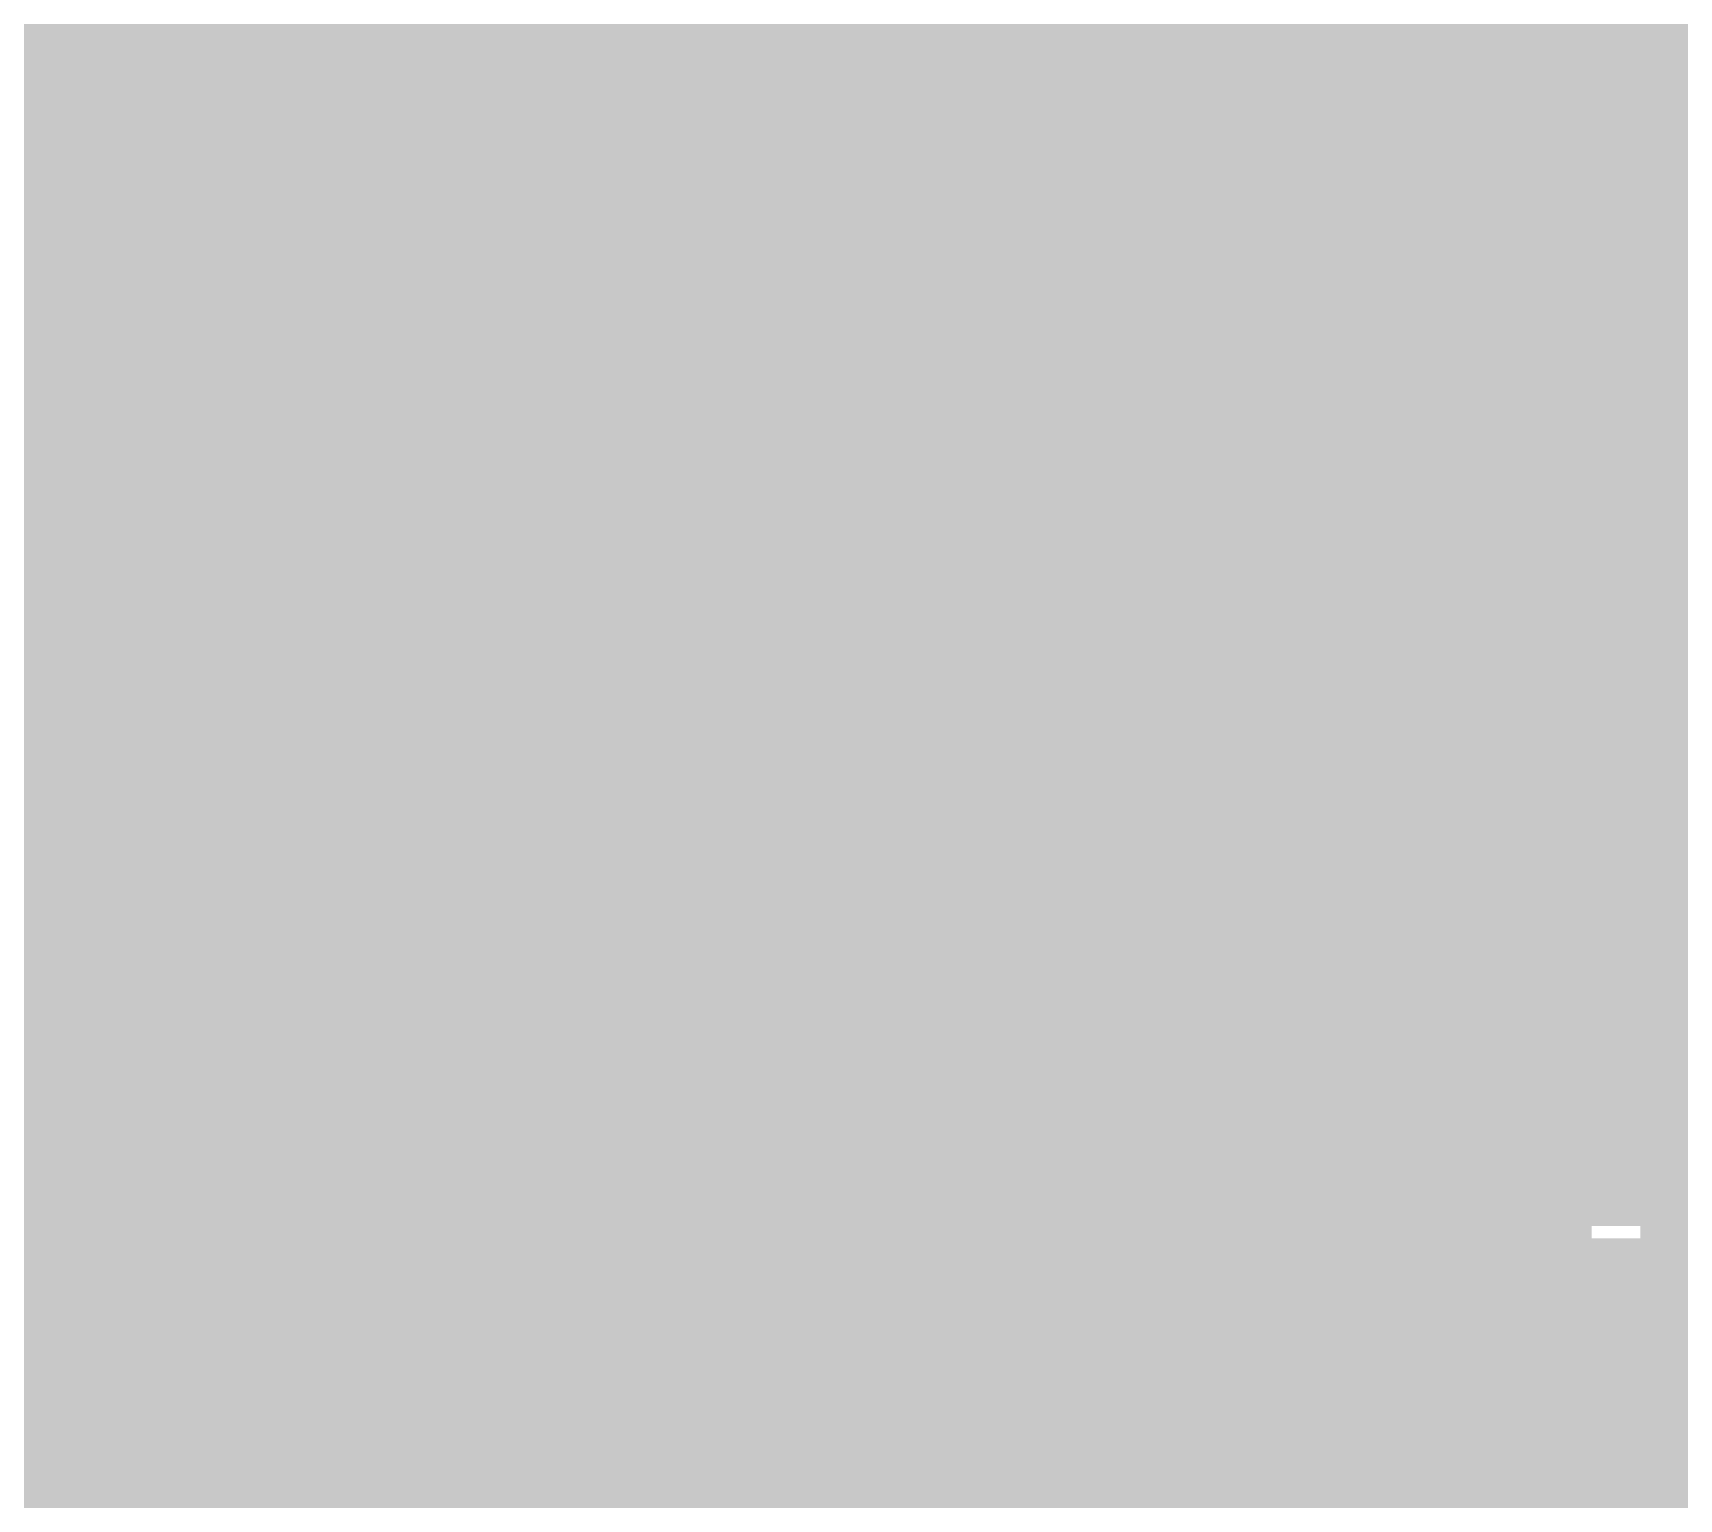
# Model space of a CAD drawing. Extents: x -72 to 72, y -47 to 50.
# Drawn here: x -6.36 to 0.33, y 30.41 to 36.37 of the extents above; entities that cross this region are included whole.
import ezdxf

# ---------------------------------------------------------------- set-up
doc = ezdxf.new("R2010")
doc.units = 0
doc.header["$MEASUREMENT"] = 0
doc.layers.get('0').update_dxf_attribs({"linetype": 'CONTINUOUS'})
for name, color, linetype in [('22-303-0_BOT', 7, 'CONTINUOUS'), ('22-303-0_DRD', 7, 'CONTINUOUS'), ('22-303-0_GND', 6, 'CONTINUOUS'), ('22-303-0_IN1', 4, 'CONTINUOUS'), ('22-303-0_IN2', 3, 'CONTINUOUS'), ('22-303-0_PWR', 5, 'CONTINUOUS'), ('22-303-0_SMB', 10, 'CONTINUOUS'), ('22-303-0_SMT', 14, 'CONTINUOUS'), ('22-303-0_SPB', 9, 'CONTINUOUS'), ('22-303-0_SPT', 12, 'CONTINUOUS'), ('22-303-0_SSB', 11, 'CONTINUOUS'), ('22-303-0_TOP', 8, 'CONTINUOUS'), ('THRUHOLE_TAP', 7, 'CONTINUOUS')]:
    doc.layers.add(name, color=color, linetype=linetype)

# ---------------------------------------------------------------- blocks, each defined once
blk = doc.blocks.new('ROUND_44')
at = {"const_width": 0.29972}
blk.add_lwpolyline([(-0.14986, 0, 1), (0.14986, 0, 1)], format="xyb", close=True, dxfattribs=at)
blk = doc.blocks.new('ROUND_48')
at = {"const_width": 0.29972}
blk.add_lwpolyline([(-0.14986, 0, 1), (0.14986, 0, 1)], format="xyb", close=True, dxfattribs=at)
blk = doc.blocks.new('OBLONG_60')
at = {"const_width": 0.29972}
blk.add_lwpolyline([(0.59944, 0), (-0.59944, 0)], dxfattribs=at)
at = {"const_width": 0.14986}
for points in [[(-0.67437, 0, 1), (-0.52451, 0, 1)], [(0.52451, 0, 1), (0.67437, 0, 1)]]:
    blk.add_lwpolyline(points, format="xyb", close=True, dxfattribs=at)
blk = doc.blocks.new('ROUND_81')
at = {"const_width": 0.0635}
blk.add_lwpolyline([(-0.03175, 0, 1), (0.03175, 0, 1)], format="xyb", close=True, dxfattribs=at)
blk = doc.blocks.new('ROUND_53')
at = {"const_width": 0.29972}
blk.add_lwpolyline([(-0.14986, 0, 1), (0.14986, 0, 1)], format="xyb", close=True, dxfattribs=at)
blk = doc.blocks.new('ROUND_82')
at = {"const_width": 0.50038}
blk.add_lwpolyline([(-0.25019, 0, 1), (0.25019, 0, 1)], format="xyb", close=True, dxfattribs=at)
blk = doc.blocks.new('RECTANGLE_32')
blk.add_solid([(2.16027, 1.49987), (2.16027, -1.49987), (-2.16027, 1.49987), (-2.16027, -1.49987)])
blk = doc.blocks.new('RECTANGLE_33')
blk.add_solid([(0.22479, 0.82423), (0.22479, -0.82423), (-0.22479, 0.82423), (-0.22479, -0.82423)])
blk = doc.blocks.new('ROUND_95')
at = {"const_width": 0.10033}
blk.add_lwpolyline([(-0.050164, 0, 1), (0.050164, 0, 1)], format="xyb", close=True, dxfattribs=at)

msp = doc.modelspace()

# ---------------------------------------------------------------- linework, layer by layer
at = {"layer": '22-303-0_BOT'}
for points, const_width in [([(-5.588, 49.403), (-5.588, 25.46604)], 0.254), ([(-5.3594, 49.403), (-5.3594, 25.69464)], 0.254), ([(-3.7592, 40.0558), (-3.7592, 30.35046)], 0.254), ([(-3.5306, 40.0558), (-3.5306, 30.43936)], 0.254), ([(-3.302, 40.0558), (-3.302, 30.54604)], 0.254), ([(-3.0734, 40.0558), (-3.0734, 30.77464)], 0.254), ([(-2.8448, 39.39286), (-2.8448, 30.97276)], 0.254), ([(0.3556, 39.25316), (0.3556, 31.70428)], 0.254), ([(-2.6162, 39.116), (-2.6162, 31.0134)], 0.254), ([(-1.9304, 39.1287), (-1.9304, 31.0134)], 0.254), ([(-1.7018, 39.1287), (-1.7018, 31.0134)], 0.254), ([(-1.4732, 39.1287), (-1.4732, 31.0134)], 0.254), ([(-1.2446, 39.1287), (-1.2446, 31.0134)], 0.254), ([(-1.016, 39.1287), (-1.016, 31.0134)], 0.254), ([(-0.7874, 39.1287), (-0.7874, 31.0134)], 0.254), ([(-0.5588, 39.1287), (-0.5588, 31.0134)], 0.254), ([(-0.3302, 39.1287), (-0.3302, 31.51886)], 0.254), ([(-0.1016, 39.1287), (-0.1016, 31.68142)], 0.254), ([(0.127, 39.13886), (0.127, 31.70428)], 0.254), ([(-2.3876, 39.0271), (-2.3876, 31.0134)], 0.254), ([(-2.159, 39.03218), (-2.159, 31.0134)], 0.254), ([(-3.9878, 38.70706), (-3.9878, 30.07614)], 0.254), ([(-5.1308, 38.63086), (-5.1308, 25.92324)], 0.254), ([(-5.8166, 38.54196), (-5.8166, 25.21458)], 0.254), ([(-6.2738, 38.38702), (-6.2738, 25.27046)], 0.254), ([(-6.0452, 38.40988), (-6.0452, 24.99614)], 0.254), ([(-4.2164, 38.37178), (-4.2164, 26.5684)], 0.254), ([(-4.9022, 38.354), (-4.9022, 26.15184)], 0.254), ([(-4.6736, 38.2651), (-4.6736, 26.38044)], 0.254), ([(-4.445, 38.27018), (-4.445, 26.54808)], 0.254), ([(23.114, 36.4236), (-23.368, 36.4236)], 0.254), ([(23.114, 36.195), (-23.368, 36.195)], 0.254), ([(23.114, 35.9664), (-23.368, 35.9664)], 0.254), ([(23.114, 35.7378), (-23.368, 35.7378)], 0.254), ([(23.114, 35.5092), (-23.368, 35.5092)], 0.254), ([(23.114, 35.2806), (-23.368, 35.2806)], 0.254), ([(23.114, 35.052), (-23.368, 35.052)], 0.254), ([(23.114, 34.8234), (-23.368, 34.8234)], 0.254), ([(23.114, 34.5948), (-23.368, 34.5948)], 0.254), ([(23.114, 34.3662), (-23.368, 34.3662)], 0.254), ([(23.114, 34.1376), (-23.368, 34.1376)], 0.254), ([(23.114, 33.909), (-23.368, 33.909)], 0.254), ([(23.114, 33.6804), (-23.368, 33.6804)], 0.254), ([(23.114, 33.4518), (-23.368, 33.4518)], 0.254), ([(23.114, 33.2232), (-23.368, 33.2232)], 0.254), ([(23.114, 32.9946), (-23.368, 32.9946)], 0.254), ([(20.1041, 32.766), (-23.368, 32.766)], 0.254), ([(5.17652, 32.5374), (-12.66952, 32.5374)], 0.254), ([(4.02082, 32.3088), (-7.06882, 32.3088)], 0.254), ([(2.13106, 32.0802), (-6.92404, 32.0802)], 0.254), ([(1.79578, 31.8516), (-6.88848, 31.8516)], 0.254), ([(1.23444, 31.70428), (0.03556, 31.70428)], 0.254), ([(-0.22352, 31.623), (-6.51002, 31.623)], 0.254), ([(-0.39624, 31.3944), (-6.33984, 31.3944)], 0.254), ([(-0.4191, 31.24962), (0.635, 31.24962)], 0.254), ([(-0.41148, 31.1658), (-6.3246, 31.1658)], 0.254), ([(-0.35306, 31.0134), (-2.667, 31.0134)], 0.254), ([(-2.90322, 30.9372), (-6.4389, 30.9372)], 0.254), ([(-2.95402, 30.89402), (-3.39852, 30.44952)], 0.254), ([(-3.13944, 30.7086), (-6.32968, 30.7086)], 0.254), ([(-3.429, 29.845), (-2.667, 30.607), (0.62738, 30.607), (0.635, 30.59938)], 0.2032), ([(-3.36804, 30.48), (-6.33222, 30.48)], 0.254), ([(-3.39852, 30.44952), (-3.42877, 30.44723)], 0.254)]:
    msp.add_lwpolyline(points, dxfattribs=dict(at, const_width=const_width))
at = {"layer": '22-303-0_BOT', "const_width": 0.254}
for points in [[(-6.31698, 31.24962, 0.4142136), (-6.77164, 31.70428)], [(0.03556, 31.70428, 0.4142136), (-0.4191, 31.24962)], [(-6.4516, 30.9245, 0.2009595), (-6.31543, 31.24962)], [(-0.4191, 31.24962, 0.1373971), (-0.35296, 31.01346)], [(-2.667, 31.0134, 0.1989124), (-2.95437, 30.89437)], [(-2.667, 31.0134, 0.1989124), (-2.95437, 30.89437)], [(-6.31698, 30.59938, 0.2009584), (-6.45269, 30.92339)], [(-6.4516, 30.27426, 0.2009595), (-6.31543, 30.59938)], [(-3.429, 30.44952, 0.4142136), (-4.03352, 29.845)]]:
    msp.add_lwpolyline(points, format="xyb", dxfattribs=at)
at = {"layer": '22-303-0_DRD', "const_width": 0.254}
for points in [[(-4.318, 35.941), (-5.588, 34.671)], [(-4.318, 34.671), (-5.588, 35.941)], [(-3.175, 35.941), (-4.445, 34.671)], [(-3.175, 34.671), (-4.445, 35.941)], [(-2.032, 35.941), (-3.302, 34.671)], [(-2.032, 34.671), (-3.302, 35.941)], [(-0.889, 35.941), (-2.159, 34.671)], [(-0.889, 34.671), (-2.159, 35.941)], [(-1.397, 33.655), (-2.667, 34.925), (-3.937, 33.655)], [(-3.81, 34.925), (-5.08, 33.655)], [(-3.81, 33.655), (-5.08, 34.925)], [(-2.667, 33.655), (-3.937, 34.925)], [(-1.397, 34.925), (-2.667, 33.655)], [(0.635, 34.925), (-0.635, 33.655)], [(0.635, 33.655), (-0.635, 34.925)], [(0.635, 34.925), (-0.635, 33.655)], [(0.635, 33.655), (-0.635, 34.925)], [(-4.318, 33.909), (-5.588, 32.639)], [(-4.318, 32.639), (-5.588, 33.909)], [(-3.175, 33.909), (-4.445, 32.639)], [(-3.175, 32.639), (-4.445, 33.909)], [(-2.032, 33.909), (-3.302, 32.639)], [(-2.032, 32.639), (-3.302, 33.909)], [(-0.889, 33.909), (-2.159, 32.639)], [(-0.889, 32.639), (-2.159, 33.909)], [(-2.794, 30.48), (-4.064, 29.21)], [(-2.794, 29.21), (-4.064, 30.48)], [(-0.635, 30.48), (-1.905, 29.21)], [(-0.635, 29.21), (-1.905, 30.48)], [(-0.635, 30.48), (-1.905, 29.21)], [(-0.635, 29.21), (-1.905, 30.48)]]:
    msp.add_lwpolyline(points, dxfattribs=at)
at = {"layer": '22-303-0_IN1'}
for points, const_width in [([(-5.5118, 38.989), (-5.5118, 35.53714)], 0.254), ([(-5.2832, 38.989), (-5.2832, 35.81146)], 0.254), ([(-3.9116, 38.989), (-3.9116, 35.90036)], 0.254), ([(-3.683, 38.989), (-3.683, 35.89782)], 0.254), ([(-3.4544, 38.989), (-3.4544, 35.79368)], 0.254), ([(-3.2258, 38.989), (-3.2258, 35.53714)], 0.254), ([(-2.9972, 38.989), (-2.9972, 35.81146)], 0.254), ([(-2.7686, 38.989), (-2.7686, 35.90036)], 0.254), ([(-2.54, 38.989), (-2.54, 35.89782)], 0.254), ([(-2.3114, 38.989), (-2.3114, 35.79368)], 0.254), ([(-2.0828, 38.989), (-2.0828, 35.53714)], 0.254), ([(-1.8542, 38.989), (-1.8542, 35.81146)], 0.254), ([(-1.6256, 38.989), (-1.6256, 35.90036)], 0.254), ([(-1.397, 38.989), (-1.397, 35.89782)], 0.254), ([(-1.1684, 38.989), (-1.1684, 35.79368)], 0.254), ([(-0.9398, 38.989), (-0.9398, 35.46094)], 0.254), ([(-0.7112, 38.989), (-0.7112, 31.6484)], 0.254), ([(-0.4826, 38.989), (-0.4826, 34.65322)], 0.254), ([(-0.254, 38.989), (-0.254, 34.83864)], 0.254), ([(-0.0254, 38.989), (-0.0254, 34.89452)], 0.254), ([(0.2032, 38.989), (0.2032, 34.85896)], 0.254), ([(0.4318, 38.989), (0.4318, 34.71164)], 0.254), ([(-5.7404, 38.62578), (-5.7404, 32.47644)], 0.254), ([(-5.0546, 38.49878), (-5.0546, 35.90036)], 0.254), ([(-5.969, 38.44036), (-5.969, 32.70504)], 0.254), ([(-4.1402, 38.43782), (-4.1402, 35.81146)], 0.254), ([(-6.4262, 38.42004), (-6.4262, 33.16224)], 0.254), ([(-6.1976, 38.38448), (-6.1976, 32.93364)], 0.254), ([(-4.826, 38.31336), (-4.826, 35.89782)], 0.254), ([(-4.5974, 38.25748), (-4.5974, 35.79368)], 0.254), ([(-4.3688, 38.29304), (-4.3688, 35.53714)], 0.254), ([(13.8684, 36.2966), (-9.4996, 36.2966)], 0.254), ([(14.097, 36.068), (-9.4996, 36.068)], 0.254), ([(-5.23748, 35.8394), (-9.4996, 35.8394)], 0.254), ([(-4.09448, 35.8394), (-4.66852, 35.8394)], 0.254), ([(-2.95148, 35.8394), (-3.52552, 35.8394)], 0.254), ([(-1.80848, 35.8394), (-2.38252, 35.8394)], 0.254), ([(9.36752, 35.8394), (-1.23952, 35.8394)], 0.254), ([(-5.4737, 35.6108), (-9.4996, 35.6108)], 0.254), ([(-4.3307, 35.6108), (-4.42976, 35.6108)], 0.254), ([(-3.1877, 35.6108), (-3.28676, 35.6108)], 0.254), ([(-2.0447, 35.6108), (-2.14376, 35.6108)], 0.254), ([(9.12876, 35.6108), (-1.00076, 35.6108)], 0.254), ([(-5.55244, 35.3822), (-9.4996, 35.3822)], 0.254), ([(9.05256, 35.3822), (-0.92456, 35.3822)], 0.254), ([(-5.5372, 35.1536), (-9.4996, 35.1536)], 0.254), ([(9.0678, 35.1536), (-0.9398, 35.1536)], 0.254), ([(-0.9398, 35.15106), (-0.9398, 33.42894)], 0.254), ([(-5.5118, 35.07486), (-5.5118, 33.50514)], 0.254), ([(-5.4229, 34.925), (-9.4996, 34.925)], 0.254), ([(9.1821, 34.925), (-1.0541, 34.925)], 0.254), ([(-5.2832, 34.798), (-5.2832, 33.77946)], 0.254), ([(-1.1684, 34.81578), (-1.1684, 33.76168)], 0.254), ([(-4.89204, 34.6964), (-9.4996, 34.6964)], 0.254), ([(-5.0546, 34.7091), (-5.0546, 33.86836)], 0.254), ([(-0.44704, 34.6964), (-1.58496, 34.6964)], 0.254), ([(-1.397, 34.71418), (-1.397, 33.86582)], 0.254), ([(9.71296, 34.6964), (0.44704, 34.6964)], 0.254), ([(-5.02158, 34.4678), (-9.4996, 34.4678)], 0.254), ([(-0.57658, 34.4678), (-1.45288, 34.4678)], 0.254), ([(-5.04698, 34.2392), (-9.4996, 34.2392)], 0.254), ([(-0.60198, 34.2392), (-1.43002, 34.2392)], 0.254), ([(-4.98094, 34.0106), (-9.4996, 34.0106)], 0.254), ([(-0.53594, 34.0106), (-1.49606, 34.0106)], 0.254), ([(-0.4826, 33.92678), (-0.4826, 31.6484)], 0.254), ([(0.4318, 33.86582), (0.4318, 31.73984)], 0.254), ([(-5.28066, 33.782), (-9.4996, 33.782)], 0.254), ([(-0.32766, 33.782), (-1.19634, 33.782)], 0.254), ([(9.32434, 33.782), (0.32766, 33.782)], 0.254), ([(-0.254, 33.74136), (-0.254, 31.6484)], 0.254), ([(-0.0254, 33.68548), (-0.0254, 31.6484)], 0.254), ([(0.2032, 33.72104), (0.2032, 31.6484)], 0.254), ([(-5.48894, 33.5534), (-9.4996, 33.5534)], 0.254), ([(9.11606, 33.5534), (-0.98806, 33.5534)], 0.254), ([(-5.55498, 33.3248), (-9.4996, 33.3248)], 0.254), ([(9.05002, 33.3248), (-0.92202, 33.3248)], 0.254), ([(-6.4389, 33.17494), (-4.91236, 31.6484)], 0.254), ([(-5.52958, 33.0962), (-6.36016, 33.0962)], 0.254), ([(9.07288, 33.0962), (-0.94488, 33.0962)], 0.254), ([(-0.9398, 33.11906), (-0.9398, 31.6484)], 0.254), ([(-5.5118, 33.04286), (-5.5118, 32.24784)], 0.254), ([(-4.3688, 33.04286), (-4.3688, 31.6484)], 0.254), ([(-3.2258, 33.04286), (-3.2258, 31.6484)], 0.254), ([(-2.0828, 33.04286), (-2.0828, 31.6484)], 0.254), ([(4.445, 31.877), (2.921, 31.877), (2.667, 32.131), (1.397, 32.131), (0.508, 31.242), (-5.08, 31.242), (-6.731, 32.893), (-8.509, 32.893), (-9.652, 31.75), (-9.652, 30.099), (-8.636, 29.083)], 0.2032), ([(-5.40004, 32.8676), (-6.13156, 32.8676)], 0.254), ([(-4.25704, 32.8676), (-4.50596, 32.8676)], 0.254), ([(-3.11404, 32.8676), (-3.36296, 32.8676)], 0.254), ([(-1.97104, 32.8676), (-2.21996, 32.8676)], 0.254), ([(9.20496, 32.8676), (-1.07696, 32.8676)], 0.254), ([(-5.2832, 32.766), (-5.2832, 32.01924)], 0.254), ([(-4.5974, 32.78378), (-4.5974, 31.6484)], 0.254), ([(-4.1402, 32.766), (-4.1402, 31.6484)], 0.254), ([(-3.4544, 32.78378), (-3.4544, 31.6484)], 0.254), ([(-2.9972, 32.766), (-2.9972, 31.6484)], 0.254), ([(-2.3114, 32.78378), (-2.3114, 31.6484)], 0.254), ([(-1.8542, 32.766), (-1.8542, 31.6484)], 0.254), ([(-1.1684, 32.78378), (-1.1684, 31.6484)], 0.254), ([(-5.0546, 32.6771), (-5.0546, 31.79064)], 0.254), ([(-4.826, 32.68218), (-4.826, 31.6484)], 0.254), ([(-3.9116, 32.6771), (-3.9116, 31.6484)], 0.254), ([(-3.683, 32.68218), (-3.683, 31.6484)], 0.254), ([(-2.7686, 32.6771), (-2.7686, 31.6484)], 0.254), ([(-2.54, 32.68218), (-2.54, 31.6484)], 0.254), ([(-1.6256, 32.6771), (-1.6256, 31.6484)], 0.254), ([(-1.397, 32.68218), (-1.397, 31.6484)], 0.254), ([(16.44396, 32.639), (-5.90296, 32.639)], 0.254), ([(5.461, 32.004), (3.302, 29.845), (0.254, 29.845), (-0.762, 30.861), (-5.461, 30.861), (-7.112, 32.512), (-8.255, 32.512), (-9.271, 31.496), (-9.271, 30.607), (-8.636, 29.972)], 0.2032), ([(1.10236, 32.4104), (-5.67436, 32.4104)], 0.254), ([(1.10998, 32.41802), (0.34036, 31.6484)], 0.254), ([(0.87376, 32.1818), (-5.44576, 32.1818)], 0.254), ([(0.64516, 31.9532), (-5.21716, 31.9532)], 0.254), ([(-7.493, 31.877), (-7.493, 30.607), (-7.366, 30.48), (-1.016, 30.48), (0.127, 29.337), (3.302, 29.337), (3.429, 29.21)], 0.2032), ([(0.41656, 31.7246), (-4.98856, 31.7246)], 0.254), ([(0.34036, 31.6484), (-4.91236, 31.6484)], 0.254), ([(3.429, 29.21), (3.302, 29.337), (0.127, 29.337), (-1.016, 30.48), (-7.366, 30.48), (-7.366, 21.463), (-11.684, 17.145), (-19.558, 17.145), (-21.717, 14.986)], 0.2032)]:
    msp.add_lwpolyline(points, dxfattribs=dict(at, const_width=const_width))
at = {"layer": '22-303-0_IN1', "const_width": 0.254}
for points in [[(-4.953, 35.91052, 0.4142136), (-5.55752, 35.306)], [(-4.3815, 35.50158, 0.3206216), (-4.953, 35.91052)], [(-3.81, 35.91052, 0.3206225), (-4.3815, 35.50158)], [(-3.2385, 35.50158, 0.3206216), (-3.81, 35.91052)], [(-2.667, 35.91052, 0.3206225), (-3.2385, 35.50158)], [(-2.0955, 35.50158, 0.3206216), (-2.667, 35.91052)], [(-1.524, 35.91052, 0.3206225), (-2.0955, 35.50158)], [(-0.91948, 35.306, 0.4142136), (-1.524, 35.91052)], [(-5.55752, 35.306, 0.4142136), (-4.953, 34.70148)], [(-1.524, 34.70148, 0.4142136), (-0.91948, 35.306)], [(0, 34.89452, 0.4142136), (-0.60452, 34.29)], [(0.60452, 34.29, 0.4142136), (0, 34.89452)], [(-4.88442, 34.70402, 0.1911911), (-5.04874, 34.29)], [(-4.953, 34.70148, 0.0283667), (-4.88457, 34.70536)], [(-1.59258, 34.70402, 0.0283664), (-1.524, 34.70013)], [(-1.42748, 34.29, 0.1911907), (-1.59201, 34.70455)], [(-5.04952, 34.29, 0.1919829), (-4.88372, 33.8741)], [(-1.59258, 33.87344, 0.1919824), (-1.42652, 34.29)], [(-0.60452, 34.29, 0.4142136), (0, 33.68548)], [(0, 33.68548, 0.4142136), (0.60452, 34.29)], [(-4.953, 33.87852, 0.4142136), (-5.55752, 33.274)], [(-4.88442, 33.87344, 0.0284856), (-4.953, 33.87735)], [(-1.524, 33.87852, 0.0284852), (-1.59271, 33.8746)], [(-0.91948, 33.274, 0.4142136), (-1.524, 33.87852)], [(-6.44398, 33.18002, 0.1989124), (-6.731, 33.29891)], [(-6.44398, 33.18002, 0.1989124), (-6.731, 33.29891)], [(-5.55752, 33.274, 0.4142136), (-4.953, 32.66948)], [(-1.524, 32.66948, 0.4142136), (-0.91948, 33.274)], [(-4.953, 32.66948, 0.3195268), (-4.3815, 33.07588)], [(-4.3815, 33.07588, 0.3195266), (-3.81, 32.66948)], [(-3.81, 32.66948, 0.3195268), (-3.2385, 33.07588)], [(-3.2385, 33.07588, 0.3195266), (-2.667, 32.66948)], [(-2.667, 32.66948, 0.3195268), (-2.0955, 33.07588)], [(-2.0955, 33.07588, 0.3195266), (-1.524, 32.66948)]]:
    msp.add_lwpolyline(points, format="xyb", dxfattribs=at)
at = {"layer": '22-303-0_IN2'}
for points, const_width in [([(-0.3302, 38.7096), (-0.3302, 32.1564)], 0.254), ([(-0.1016, 38.7096), (-0.1016, 32.1564)], 0.254), ([(0.127, 38.7096), (0.127, 32.1564)], 0.254), ([(0.3556, 38.7096), (0.3556, 32.1564)], 0.254), ([(-5.588, 38.5826), (-5.588, 32.1564)], 0.254), ([(-5.3594, 38.5826), (-5.3594, 32.1564)], 0.254), ([(-5.1308, 38.63086), (-5.1308, 32.1564)], 0.254), ([(-3.9878, 38.59276), (-3.9878, 32.1564)], 0.254), ([(-0.5588, 38.61816), (-0.5588, 32.1564)], 0.254), ([(-5.8166, 38.54196), (-5.8166, 32.1564)], 0.254), ([(-6.2738, 38.38702), (-6.2738, 32.1564)], 0.254), ([(-6.0452, 38.40988), (-6.0452, 32.1564)], 0.254), ([(-4.2164, 38.37178), (-4.2164, 32.1564)], 0.254), ([(-0.7874, 38.38956), (-0.7874, 32.1564)], 0.254), ([(-4.9022, 38.354), (-4.9022, 32.1564)], 0.254), ([(-3.7592, 38.36416), (-3.7592, 32.1564)], 0.254), ([(-4.6736, 38.2651), (-4.6736, 32.1564)], 0.254), ([(-4.445, 38.27018), (-4.445, 32.1564)], 0.254), ([(-3.5306, 38.13556), (-3.5306, 32.1564)], 0.254), ([(-1.016, 38.16096), (-1.016, 32.1564)], 0.254), ([(-3.302, 37.9095), (-3.302, 32.1564)], 0.254), ([(-1.2446, 37.93236), (-1.2446, 32.1564)], 0.254), ([(-3.0734, 37.8206), (-3.0734, 32.1564)], 0.254), ([(-2.8448, 37.8206), (-2.8448, 32.1564)], 0.254), ([(-2.6162, 37.8206), (-2.6162, 32.1564)], 0.254), ([(-2.3876, 37.8206), (-2.3876, 32.1564)], 0.254), ([(-2.159, 37.8206), (-2.159, 32.1564)], 0.254), ([(-1.9304, 37.8206), (-1.9304, 32.1564)], 0.254), ([(-1.7018, 37.8206), (-1.7018, 32.1564)], 0.254), ([(-1.4732, 37.82314), (-1.4732, 32.1564)], 0.254), ([(8.97636, 36.4236), (-22.81936, 36.4236)], 0.254), ([(9.20496, 36.195), (-22.9616, 36.195)], 0.254), ([(14.76756, 35.9664), (-22.9616, 35.9664)], 0.254), ([(14.99616, 35.7378), (-22.9616, 35.7378)], 0.254), ([(15.22476, 35.5092), (-22.9616, 35.5092)], 0.254), ([(15.45336, 35.2806), (-22.9616, 35.2806)], 0.254), ([(15.68196, 35.052), (-22.9616, 35.052)], 0.254), ([(15.91056, 34.8234), (-22.9616, 34.8234)], 0.254), ([(16.13916, 34.5948), (-22.9616, 34.5948)], 0.254), ([(16.36776, 34.3662), (-22.9616, 34.3662)], 0.254), ([(16.59636, 34.1376), (-22.9616, 34.1376)], 0.254), ([(16.82496, 33.909), (-22.9616, 33.909)], 0.254), ([(17.05356, 33.6804), (-22.9616, 33.6804)], 0.254), ([(17.28216, 33.4518), (-22.9616, 33.4518)], 0.254), ([(17.51076, 33.2232), (-22.9616, 33.2232)], 0.254), ([(5.89788, 32.9946), (-22.9616, 32.9946)], 0.254), ([(5.64896, 32.766), (-22.9616, 32.766)], 0.254), ([(1.48336, 32.5374), (-12.66952, 32.5374)], 0.254), ([(1.25476, 32.3088), (-7.06882, 32.3088)], 0.254), ([(3.175, 30.607), (3.175, 31.75), (2.667, 32.258), (1.778, 32.258), (1.27, 31.75), (-6.35, 31.75), (-7.493, 30.607), (-8.89, 30.607), (-9.525, 31.242), (-10.541, 31.242), (-11.176, 30.607), (-13.335, 30.607), (-13.589, 30.861), (-13.589, 31.369), (-12.954, 32.004)], 0.2032), ([(1.10236, 32.1564), (-6.35, 32.1564)], 0.254), ([(-6.18236, 31.3436), (-7.2009, 30.32252)], 0.254), ([(1.27, 31.3436), (-6.18236, 31.3436)], 0.254), ([(-6.0452, 31.3436), (-6.0452, 28.4734)], 0.254), ([(-5.8166, 31.3436), (-5.8166, 28.4734)], 0.254), ([(-5.588, 31.3436), (-5.588, 28.4734)], 0.254), ([(-5.3594, 31.3436), (-5.3594, 28.4734)], 0.254), ([(-5.1308, 31.3436), (-5.1308, 28.4734)], 0.254), ([(-4.9022, 31.3436), (-4.9022, 28.4734)], 0.254), ([(-4.6736, 31.3436), (-4.6736, 28.4734)], 0.254), ([(-4.445, 31.3436), (-4.445, 28.4734)], 0.254), ([(-4.2164, 31.3436), (-4.2164, 28.4607)], 0.254), ([(-3.9878, 31.3436), (-3.9878, 30.07614)], 0.254), ([(-3.7592, 31.3436), (-3.7592, 30.35046)], 0.254), ([(-3.5306, 31.3436), (-3.5306, 30.43936)], 0.254), ([(-3.302, 31.3436), (-3.302, 30.43682)], 0.254), ([(-3.0734, 31.3436), (-3.0734, 30.33268)], 0.254), ([(-2.8448, 31.3436), (-2.8448, 29.99994)], 0.254), ([(-2.6162, 31.3436), (-2.6162, 29.33446)], 0.254), ([(-2.3876, 31.3436), (-2.3876, 29.42336)], 0.254), ([(-2.159, 31.3436), (-2.159, 29.42082)], 0.254), ([(-1.9304, 31.3436), (-1.9304, 29.31668)], 0.254), ([(-1.7018, 31.3436), (-1.7018, 30.26664)], 0.254), ([(-1.4732, 31.3436), (-1.4732, 30.41396)], 0.254), ([(-1.2446, 31.3436), (-1.2446, 30.44952)], 0.254), ([(-1.016, 31.3436), (-1.016, 30.39364)], 0.254), ([(-0.7874, 31.3436), (-0.7874, 30.20822)], 0.254), ([(-0.5588, 31.3436), (-0.5588, 23.23084)], 0.254), ([(-0.3302, 31.3436), (-0.3302, 23.00224)], 0.254), ([(-0.1016, 31.3436), (-0.1016, 22.77364)], 0.254), ([(0.127, 31.3436), (0.127, 22.54504)], 0.254), ([(0.3556, 31.3436), (0.3556, 22.31644)], 0.254), ([(-6.2738, 31.25216), (-6.2738, 28.4734)], 0.254), ([(1.38176, 31.1658), (-6.36016, 31.1658)], 0.254), ([(1.15316, 30.9372), (-6.58876, 30.9372)], 0.254), ([(1.0033, 30.7086), (-6.81736, 30.7086)], 0.254), ([(0.9906, 30.48), (-7.04596, 30.48)], 0.254)]:
    msp.add_lwpolyline(points, dxfattribs=dict(at, const_width=const_width))
at = {"layer": '22-303-0_IN2', "const_width": 0.254}
for points in [[(-6.35, 32.1564, 0.1989124), (-6.63737, 32.03737)], [(-3.429, 30.44952, 0.4142136), (-4.03352, 29.845)], [(-2.82448, 29.845, 0.4142136), (-3.429, 30.44952)], [(-1.27, 30.44952, 0.4142136), (-1.87452, 29.845)], [(-1.27, 30.44952, 0.4142136), (-1.87452, 29.845)], [(-0.66548, 29.845, 0.4142136), (-1.27, 30.44952)], [(-0.66548, 29.845, 0.4142136), (-1.27, 30.44952)]]:
    msp.add_lwpolyline(points, format="xyb", dxfattribs=at)
at = {"layer": '22-303-0_SMB', "const_width": 0.254}
for points in [[(-3.4544, 39.116), (-3.4544, 31.242)], [(-3.2258, 39.116), (-3.2258, 31.242)], [(-2.9972, 39.116), (-2.9972, 31.242)], [(-2.7686, 39.116), (-2.7686, 31.242)], [(-2.54, 39.116), (-2.54, 31.242)], [(-2.3114, 39.116), (-2.3114, 31.242)], [(-2.0828, 39.116), (-2.0828, 31.242)], [(-1.8542, 39.116), (-1.8542, 31.242)], [(-1.6256, 39.116), (-1.6256, 31.242)], [(-1.397, 39.116), (-1.397, 31.242)], [(-1.1684, 39.116), (-1.1684, 31.242)], [(-0.9398, 39.116), (-0.9398, 31.242)], [(-0.7112, 39.116), (-0.7112, 31.877)], [(-0.4826, 39.116), (-0.4826, 31.877)], [(-0.254, 39.116), (-0.254, 31.877)], [(-0.0254, 39.116), (-0.0254, 31.877)], [(0.2032, 39.116), (0.2032, 31.877)], [(0.4318, 39.116), (0.4318, 31.877)], [(-6.4262, 37.973), (-6.4262, 32.512)], [(-6.1976, 37.973), (-6.1976, 32.512)], [(-5.969, 37.973), (-5.969, 32.512)], [(-5.7404, 37.973), (-5.7404, 31.242)], [(-5.5118, 37.973), (-5.5118, 31.242)], [(-5.2832, 37.973), (-5.2832, 31.242)], [(-5.0546, 37.973), (-5.0546, 31.242)], [(-4.826, 37.973), (-4.826, 31.242)], [(-4.5974, 37.973), (-4.5974, 31.242)], [(-4.3688, 37.973), (-4.3688, 31.242)], [(-4.1402, 37.973), (-4.1402, 31.242)], [(-3.9116, 37.973), (-3.9116, 31.242)], [(-3.683, 37.973), (-3.683, 31.242)], [(22.733, 36.449), (-22.987, 36.449)], [(22.733, 36.2204), (-22.987, 36.2204)], [(22.733, 35.9918), (-22.987, 35.9918)], [(22.733, 35.7632), (-22.987, 35.7632)], [(22.733, 35.5346), (-22.987, 35.5346)], [(22.733, 35.306), (-22.987, 35.306)], [(22.733, 35.0774), (-22.987, 35.0774)], [(22.733, 34.8488), (-22.987, 34.8488)], [(22.733, 34.6202), (-22.987, 34.6202)], [(22.733, 34.3916), (-22.987, 34.3916)], [(22.733, 34.163), (-22.987, 34.163)], [(22.733, 33.9344), (-22.987, 33.9344)], [(22.733, 33.7058), (-22.987, 33.7058)], [(22.733, 33.4772), (-22.987, 33.4772)], [(22.733, 33.2486), (-22.987, 33.2486)], [(19.177, 33.02), (-22.987, 33.02)], [(19.177, 32.7914), (-12.192, 32.7914)], [(1.524, 32.5628), (-12.192, 32.5628)], [(-5.969, 32.512), (-12.192, 32.512)], [(-5.969, 32.512), (-5.969, 31.242)], [(1.524, 32.3342), (-5.969, 32.3342)], [(1.524, 32.1056), (-5.969, 32.1056)], [(-0.762, 31.877), (-5.969, 31.877)], [(-0.762, 31.877), (-0.762, 31.242)], [(1.524, 31.877), (-0.762, 31.877)], [(-0.762, 31.6484), (-5.969, 31.6484)], [(-0.762, 31.4198), (-5.969, 31.4198)], [(-0.762, 31.242), (-5.969, 31.242)]]:
    msp.add_lwpolyline(points, dxfattribs=at)
at = {"layer": '22-303-0_SPT', "const_width": 0.254}
for points in [[(-3.429, 35.433), (-4.953, 35.433), (-4.953, 34.544)], [(-4.8514, 35.433), (-4.8514, 34.544)], [(-4.6228, 35.433), (-4.6228, 34.544)], [(-4.3942, 35.433), (-4.3942, 34.544)], [(-4.1656, 35.433), (-4.1656, 34.544)], [(-3.937, 35.433), (-3.937, 34.544)], [(-3.7084, 35.433), (-3.7084, 34.544)], [(-3.4798, 35.433), (-3.4798, 34.544)], [(-3.429, 35.433), (-3.429, 34.544)], [(-2.921, 35.433), (-2.921, 34.544)], [(-1.397, 35.433), (-2.921, 35.433)], [(-1.397, 35.433), (-1.397, 34.544), (-2.921, 34.544)], [(-2.8194, 35.433), (-2.8194, 34.544)], [(-2.5908, 35.433), (-2.5908, 34.544)], [(-2.3622, 35.433), (-2.3622, 34.544)], [(-2.1336, 35.433), (-2.1336, 34.544)], [(-1.905, 35.433), (-1.905, 34.544)], [(-1.6764, 35.433), (-1.6764, 34.544)], [(-1.4478, 35.433), (-1.4478, 34.544)], [(-3.429, 35.3314), (-4.953, 35.3314)], [(-1.397, 35.3314), (-2.921, 35.3314)], [(-3.429, 35.1028), (-4.953, 35.1028)], [(-1.397, 35.1028), (-2.921, 35.1028)], [(-3.429, 34.8742), (-4.953, 34.8742)], [(-1.397, 34.8742), (-2.921, 34.8742)], [(-3.429, 34.6456), (-4.953, 34.6456)], [(-1.397, 34.6456), (-2.921, 34.6456)], [(-3.429, 34.544), (-4.953, 34.544)], [(-3.429, 34.036), (-4.953, 34.036), (-4.953, 33.147)], [(-4.8514, 34.036), (-4.8514, 33.147)], [(-4.6228, 34.036), (-4.6228, 33.147)], [(-4.3942, 34.036), (-4.3942, 33.147)], [(-4.1656, 34.036), (-4.1656, 33.147)], [(-3.937, 34.036), (-3.937, 33.147)], [(-3.7084, 34.036), (-3.7084, 33.147)], [(-3.4798, 34.036), (-3.4798, 33.147)], [(-3.429, 34.036), (-3.429, 33.147)], [(-2.921, 34.036), (-2.921, 33.147)], [(-1.397, 34.036), (-2.921, 34.036)], [(-1.397, 34.036), (-1.397, 33.147), (-2.921, 33.147)], [(-2.8194, 34.036), (-2.8194, 33.147)], [(-2.5908, 34.036), (-2.5908, 33.147)], [(-2.3622, 34.036), (-2.3622, 33.147)], [(-2.1336, 34.036), (-2.1336, 33.147)], [(-1.905, 34.036), (-1.905, 33.147)], [(-1.6764, 34.036), (-1.6764, 33.147)], [(-1.4478, 34.036), (-1.4478, 33.147)], [(-3.429, 33.9344), (-4.953, 33.9344)], [(-1.397, 33.9344), (-2.921, 33.9344)], [(-3.429, 33.7058), (-4.953, 33.7058)], [(-1.397, 33.7058), (-2.921, 33.7058)], [(-3.429, 33.4772), (-4.953, 33.4772)], [(-1.397, 33.4772), (-2.921, 33.4772)], [(-3.429, 33.2486), (-4.953, 33.2486)], [(-1.397, 33.2486), (-2.921, 33.2486)], [(-3.429, 33.147), (-4.953, 33.147)]]:
    msp.add_lwpolyline(points, dxfattribs=at)
at = {"layer": '22-303-0_SSB', "const_width": 0.1524}
msp.add_lwpolyline([(-1.44018, 30.5181), (-0.42418, 30.8737), (-0.42418, 30.39872)], dxfattribs=at)
at = {"layer": '22-303-0_TOP'}
for points, const_width in [([(-8.89, 35.0012), (-7.6962, 36.195), (-4.8006, 36.195), (-4.8006, 37.34054)], 0.2032), ([(-4.8006, 37.34054), (-4.8006, 36.195), (-1.524, 36.195), (-1.524, 37.3126), (-1.5494, 37.34054)], 0.2032), ([(0.39878, 36.21024), (0.39878, 37.34054)], 0.254), ([(-1.02108, 36.21024), (-1.1176, 36.21024)], 0.254), ([(3.4036, 36.195), (-1.1176, 36.195)], 0.254), ([(-0.77978, 36.21024), (-1.02108, 36.21024)], 0.254), ([(-1.016, 36.21024), (-1.016, 32.36976)], 0.254), ([(-0.7874, 36.21024), (-0.7874, 32.36976)], 0.254), ([(-0.37084, 36.21024), (-0.77978, 36.21024)], 0.254), ([(-0.5588, 36.21024), (-0.5588, 32.36976)], 0.254), ([(-0.12954, 36.21024), (-0.37084, 36.21024)], 0.254), ([(-0.3302, 36.21024), (-0.3302, 32.36976)], 0.254), ([(0.2794, 36.21024), (-0.12954, 36.21024)], 0.254), ([(-0.1016, 36.21024), (-0.1016, 32.36976)], 0.254), ([(0.127, 36.21024), (0.127, 32.36976)], 0.254), ([(0.92964, 36.21024), (0.2794, 36.21024)], 0.254), ([(0.3556, 36.21024), (0.3556, 32.36976)], 0.254), ([(3.4036, 35.9664), (-1.18872, 35.9664)], 0.254), ([(-1.2446, 35.90036), (-1.2446, 32.36976)], 0.254), ([(-4.8006, 35.7886), (-7.52856, 35.7886)], 0.254), ([(-6.2738, 35.7886), (-6.2738, 32.9184)], 0.254), ([(-6.0452, 35.7886), (-6.0452, 32.9184)], 0.254), ([(-5.8166, 35.7886), (-5.8166, 32.9184)], 0.254), ([(-5.588, 35.7886), (-5.588, 32.8295)], 0.254), ([(-5.3594, 35.7886), (-5.3594, 32.60344)], 0.254), ([(-5.1308, 35.7886), (-5.1308, 32.3723)], 0.254), ([(-4.9022, 35.7886), (-4.9022, 32.36976)], 0.254), ([(-1.524, 35.7886), (-4.8006, 35.7886)], 0.254), ([(-4.6736, 35.7886), (-4.6736, 32.36976)], 0.254), ([(-4.445, 35.7886), (-4.445, 32.36976)], 0.254), ([(-4.2164, 35.7886), (-4.2164, 32.36976)], 0.254), ([(-3.9878, 35.7886), (-3.9878, 32.36976)], 0.254), ([(-3.7592, 35.7886), (-3.7592, 32.36976)], 0.254), ([(-3.5306, 35.7886), (-3.5306, 32.36976)], 0.254), ([(-3.302, 35.7886), (-3.302, 32.36976)], 0.254), ([(-3.0734, 35.7886), (-3.0734, 32.36976)], 0.254), ([(-2.8448, 35.7886), (-2.8448, 32.36976)], 0.254), ([(-2.6162, 35.7886), (-2.6162, 32.36976)], 0.254), ([(-2.3876, 35.7886), (-2.3876, 32.36976)], 0.254), ([(-2.159, 35.7886), (-2.159, 32.36976)], 0.254), ([(-1.9304, 35.7886), (-1.9304, 32.36976)], 0.254), ([(-1.7018, 35.7886), (-1.7018, 32.36976)], 0.254), ([(-1.4732, 35.79114), (-1.4732, 32.36976)], 0.254), ([(3.4036, 35.7378), (-7.57936, 35.7378)], 0.254), ([(3.4036, 35.5092), (-7.80796, 35.5092)], 0.254), ([(3.4036, 35.2806), (-8.03656, 35.2806)], 0.254), ([(3.4036, 35.052), (-8.1026, 35.052)], 0.254), ([(3.4036, 34.8234), (-8.1026, 34.8234)], 0.254), ([(3.4036, 34.5948), (-8.1026, 34.5948)], 0.254), ([(-2.032, 34.29), (-3.175, 34.29)], 0.635), ([(-2.032, 34.29), (0, 34.29)], 0.635), ([(-2.032, 34.29), (0, 34.29)], 0.635), ([(3.4036, 34.3662), (-8.1026, 34.3662)], 0.254), ([(3.4036, 34.1376), (-8.1026, 34.1376)], 0.254), ([(3.4036, 33.909), (-8.1026, 33.909)], 0.254), ([(3.38836, 33.6804), (-8.1026, 33.6804)], 0.254), ([(-8.89, 33.5788), (-8.89, 33.274), (-8.128, 32.512), (-5.842, 32.512), (-5.45084, 32.12084), (-5.45084, 31.23946)], 0.2032), ([(3.15976, 33.4518), (-8.1026, 33.4518)], 0.254), ([(2.93116, 33.2232), (-8.1026, 33.2232)], 0.254), ([(2.70256, 32.9946), (-8.03656, 32.9946)], 0.254), ([(-5.842, 32.9184), (-7.96036, 32.9184)], 0.254), ([(-5.5499, 32.79394), (-5.16128, 32.40786)], 0.254), ([(2.53492, 32.766), (-5.52196, 32.766)], 0.254), ([(2.5146, 32.5374), (-5.29336, 32.5374)], 0.254), ([(-4.91998, 32.36976), (-5.12826, 32.36976)], 0.254), ([(-4.67868, 32.36976), (-4.91998, 32.36976)], 0.254), ([(-4.26974, 32.36976), (-4.67868, 32.36976)], 0.254), ([(-4.02844, 32.36976), (-4.26974, 32.36976)], 0.254), ([(-3.62204, 32.36976), (-4.02844, 32.36976)], 0.254), ([(-3.38074, 32.36976), (-3.62204, 32.36976)], 0.254), ([(-2.9718, 32.36976), (-3.38074, 32.36976)], 0.254), ([(-2.7305, 32.36976), (-2.9718, 32.36976)], 0.254), ([(-2.32156, 32.36976), (-2.7305, 32.36976)], 0.254), ([(-2.08026, 32.36976), (-2.32156, 32.36976)], 0.254), ([(-1.67132, 32.36976), (-2.08026, 32.36976)], 0.254), ([(-1.43002, 32.36976), (-1.67132, 32.36976)], 0.254), ([(-1.02108, 32.36976), (-1.43002, 32.36976)], 0.254), ([(-0.77978, 32.36976), (-1.02108, 32.36976)], 0.254), ([(-0.37084, 32.36976), (-0.77978, 32.36976)], 0.254), ([(-0.12954, 32.36976), (-0.37084, 32.36976)], 0.254), ([(0.2794, 32.36976), (-0.12954, 32.36976)], 0.254), ([(0.92964, 32.36976), (0.2794, 32.36976)], 0.254), ([(2.286, 31.496), (2.02946, 31.23946), (0.39878, 31.23946)], 0.2032), ([(-6.09854, 31.23946), (-6.09854, 28.90012), (-6.35, 28.6512)], 0.2032), ([(-1.27, 27.7114), (-3.0734, 27.7114), (-4.8006, 29.4386), (-4.8006, 31.23946)], 0.2032), ([(-4.15036, 31.23946), (-4.15036, 30.90164), (-4.191, 30.861), (-4.191, 29.718), (-3.429, 28.956)], 0.2032), ([(-3.50012, 31.23946), (-3.50012, 29.91612), (-3.429, 29.845)], 0.2032), ([(-2.84988, 31.23946), (-2.84988, 31.17088), (-2.794, 31.115), (-2.794, 29.337), (-2.286, 28.829)], 0.2032), ([(-2.19964, 31.23946), (-2.19964, 29.718), (-1.56464, 29.083), (-0.508, 29.083), (1.1938, 27.3812), (1.27, 27.3812)], 0.2032), ([(-1.5494, 31.23946), (-1.5494, 30.2514), (-1.27, 29.972), (-1.397, 29.845), (-1.397, 29.718), (-1.27, 29.845)], 0.2032), ([(-1.27, 29.845), (-1.397, 29.718), (-1.397, 29.845), (-1.27, 29.972), (-1.5494, 30.2514), (-1.5494, 31.23946)], 0.2032), ([(-0.89916, 31.23946), (-0.89916, 30.36316), (1.016, 28.448), (2.032, 28.448), (2.159, 28.448), (2.921, 27.686), (3.175, 27.686)], 0.2032), ([(9.779, 22.86), (7.874, 22.86), (6.604, 24.13), (6.604, 25.273), (6.096, 25.781), (6.096, 27.686), (5.207, 28.575), (2.794, 28.575), (2.286, 29.083), (1.016, 29.083), (-0.24892, 30.34792), (-0.24892, 31.23946)], 0.2032)]:
    msp.add_lwpolyline(points, dxfattribs=dict(at, const_width=const_width))
at = {"layer": '22-303-0_TOP', "const_width": 0.254}
for points in [[(-1.524, 35.7886, 0.4142136), (-1.1176, 36.195)], [(-5.55498, 32.79902, 0.1989124), (-5.842, 32.91791)], [(-5.12826, 32.36976, 0.0309534), (-5.16146, 32.40768)]]:
    msp.add_lwpolyline(points, format="xyb", dxfattribs=at)

# ---------------------------------------------------------------- block references
at = {"layer": '22-303-0_BOT'}
for name, p in [('ROUND_44', (-4.953, 35.306)), ('ROUND_44', (-3.81, 35.306)), ('ROUND_44', (-2.667, 35.306)), ('ROUND_44', (-1.524, 35.306)), ('ROUND_44', (-4.445, 34.29)), ('ROUND_44', (-3.302, 34.29)), ('ROUND_44', (-2.032, 34.29)), ('ROUND_48', (0, 34.29)), ('ROUND_44', (-4.953, 33.274)), ('ROUND_44', (-3.81, 33.274)), ('ROUND_44', (-2.667, 33.274)), ('ROUND_44', (-1.524, 33.274)), ('OBLONG_60', (0.635, 31.24962)), ('OBLONG_60', (0.635, 30.59938))]:
    msp.add_blockref(name, p, dxfattribs=at)
at = {"layer": '22-303-0_GND'}
for p in [(-4.953, 35.306), (-3.81, 35.306), (-2.667, 35.306), (-1.524, 35.306), (-4.445, 34.29), (-3.302, 34.29), (-2.032, 34.29), (0, 34.29), (-4.953, 33.274), (-3.81, 33.274), (-2.667, 33.274), (-1.524, 33.274)]:
    msp.add_blockref('ROUND_81', p, dxfattribs=at)
at = {"layer": '22-303-0_IN1'}
for name, p in [('ROUND_44', (-4.953, 35.306)), ('ROUND_44', (-3.81, 35.306)), ('ROUND_44', (-2.667, 35.306)), ('ROUND_44', (-1.524, 35.306)), ('ROUND_44', (-4.445, 34.29)), ('ROUND_44', (-3.302, 34.29)), ('ROUND_44', (-2.032, 34.29)), ('ROUND_53', (0, 34.29)), ('ROUND_44', (-4.953, 33.274)), ('ROUND_44', (-3.81, 33.274)), ('ROUND_44', (-2.667, 33.274)), ('ROUND_44', (-1.524, 33.274))]:
    msp.add_blockref(name, p, dxfattribs=at)
at = {"layer": '22-303-0_IN2'}
for name, p in [('ROUND_44', (-4.953, 35.306)), ('ROUND_44', (-3.81, 35.306)), ('ROUND_44', (-2.667, 35.306)), ('ROUND_44', (-1.524, 35.306)), ('ROUND_44', (-4.445, 34.29)), ('ROUND_44', (-3.302, 34.29)), ('ROUND_44', (-2.032, 34.29)), ('ROUND_53', (0, 34.29)), ('ROUND_44', (-4.953, 33.274)), ('ROUND_44', (-3.81, 33.274)), ('ROUND_44', (-2.667, 33.274)), ('ROUND_44', (-1.524, 33.274))]:
    msp.add_blockref(name, p, dxfattribs=at)
at = {"layer": '22-303-0_PWR'}
for p in [(-4.953, 35.306), (-3.81, 35.306), (-2.667, 35.306), (-1.524, 35.306), (-4.445, 34.29), (-3.302, 34.29), (-2.032, 34.29), (0, 34.29), (-4.953, 33.274), (-3.81, 33.274), (-2.667, 33.274), (-1.524, 33.274)]:
    msp.add_blockref('ROUND_82', p, dxfattribs=at)
at = {"layer": '22-303-0_SMB'}
for p in [(0.635, 31.24962), (0.635, 30.59938)]:
    msp.add_blockref('OBLONG_60', p, dxfattribs=at)
at = {"layer": '22-303-0_SMT'}
for name, p in [('RECTANGLE_32', (-3.175, 34.29)), ('RECTANGLE_33', (-6.09854, 31.23946)), ('RECTANGLE_33', (-5.45084, 31.23946)), ('RECTANGLE_33', (-4.8006, 31.23946)), ('RECTANGLE_33', (-4.15036, 31.23946)), ('RECTANGLE_33', (-3.50012, 31.23946)), ('RECTANGLE_33', (-2.84988, 31.23946)), ('RECTANGLE_33', (-2.19964, 31.23946)), ('RECTANGLE_33', (-1.5494, 31.23946)), ('RECTANGLE_33', (-0.89916, 31.23946)), ('RECTANGLE_33', (-0.24892, 31.23946)), ('RECTANGLE_33', (0.39878, 31.23946))]:
    msp.add_blockref(name, p, dxfattribs=at)
at = {"layer": '22-303-0_SPB'}
for p in [(0.635, 31.24962), (0.635, 30.59938)]:
    msp.add_blockref('OBLONG_60', p, dxfattribs=at)
at = {"layer": '22-303-0_SPT'}
for p in [(-6.09854, 31.23946), (-5.45084, 31.23946), (-4.8006, 31.23946), (-4.15036, 31.23946), (-3.50012, 31.23946), (-2.84988, 31.23946), (-2.19964, 31.23946), (-1.5494, 31.23946), (-0.89916, 31.23946), (-0.24892, 31.23946), (0.39878, 31.23946)]:
    msp.add_blockref('RECTANGLE_33', p, dxfattribs=at)
at = {"layer": '22-303-0_TOP'}
for name, p in [('RECTANGLE_32', (-3.175, 34.29)), ('ROUND_44', (-4.953, 35.306)), ('ROUND_44', (-3.81, 35.306)), ('ROUND_44', (-2.667, 35.306)), ('ROUND_44', (-1.524, 35.306)), ('ROUND_44', (-4.445, 34.29)), ('ROUND_44', (-3.302, 34.29)), ('ROUND_44', (-2.032, 34.29)), ('ROUND_48', (0, 34.29)), ('ROUND_44', (-4.953, 33.274)), ('ROUND_44', (-3.81, 33.274)), ('ROUND_44', (-2.667, 33.274)), ('ROUND_44', (-1.524, 33.274)), ('RECTANGLE_33', (-6.09854, 31.23946)), ('RECTANGLE_33', (-5.45084, 31.23946)), ('RECTANGLE_33', (-4.8006, 31.23946)), ('RECTANGLE_33', (-4.15036, 31.23946)), ('RECTANGLE_33', (-3.50012, 31.23946)), ('RECTANGLE_33', (-2.84988, 31.23946)), ('RECTANGLE_33', (-2.19964, 31.23946)), ('RECTANGLE_33', (-1.5494, 31.23946)), ('RECTANGLE_33', (-0.89916, 31.23946)), ('RECTANGLE_33', (-0.24892, 31.23946)), ('RECTANGLE_33', (0.39878, 31.23946))]:
    msp.add_blockref(name, p, dxfattribs=at)
at = {"layer": 'THRUHOLE_TAP'}
for p in [(-4.953, 35.306), (-3.81, 35.306), (-2.667, 35.306), (-1.524, 35.306), (-4.445, 34.29), (-3.302, 34.29), (-2.032, 34.29), (0, 34.29), (-4.953, 33.274), (-3.81, 33.274), (-2.667, 33.274), (-1.524, 33.274)]:
    msp.add_blockref('ROUND_95', p, dxfattribs=at)

doc.saveas('drawing.dxf')
